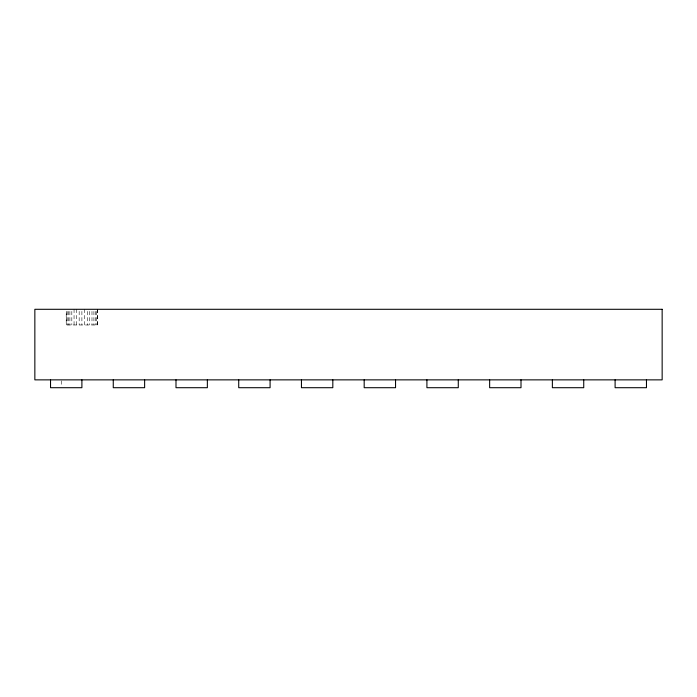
<?xml version="1.0" encoding="UTF-8"?>
<svg xmlns="http://www.w3.org/2000/svg" width="697" height="697" viewBox="0 0 697 697"><rect width="100%" height="100%" fill="white"/><g stroke="black" fill="none" stroke-linecap="round" stroke-linejoin="round"><path stroke-width="0.52" stroke-dasharray="3.48 2.61" d="M97.58 309.294L97.58 324.976L66.215 324.976L66.215 311.385M97.345 309.294L97.345 324.976M96.63 311.385L96.63 324.976M95.48 311.385L95.48 324.976M93.912 311.385L93.912 324.976M91.978 311.385L91.978 324.976M89.739 311.385L89.739 324.976M87.264 311.385L87.264 324.976M84.625 309.294L84.625 324.976M81.897 311.385L81.897 324.976M79.17 311.385L79.17 324.976M76.531 309.294L76.531 324.976M74.056 309.294L74.056 324.976M71.817 311.385L71.817 324.976M69.883 311.385L69.883 324.976M68.315 311.385L68.315 324.976M67.165 311.385L67.165 324.976M66.45 311.385L66.45 324.976M61.624 380.841L61.624 385.746"/><path stroke-width="1.05" d="M646.467 379.865L646.467 387.706L615.102 387.706L615.102 379.865M583.737 379.865L583.737 387.706L552.372 387.706L552.372 379.865M521.007 379.865L521.007 387.706L489.642 387.706L489.642 379.865M458.277 379.865L458.277 387.706L426.912 387.706L426.912 379.865M395.548 379.865L395.548 387.706L364.183 387.706L364.183 379.865M332.817 379.865L332.817 387.706L301.452 387.706L301.452 379.865M270.087 379.865L270.087 387.706L238.722 387.706L238.722 379.865M207.357 379.865L207.357 387.706L175.993 387.706L175.993 379.865M144.627 379.865L144.627 387.706L113.263 387.706L113.263 379.865M81.897 379.865L81.897 387.706L50.532 387.706L50.532 379.865M662.15 309.294L34.85 309.294L34.85 379.865L662.15 379.865L662.15 309.294"/></g></svg>
